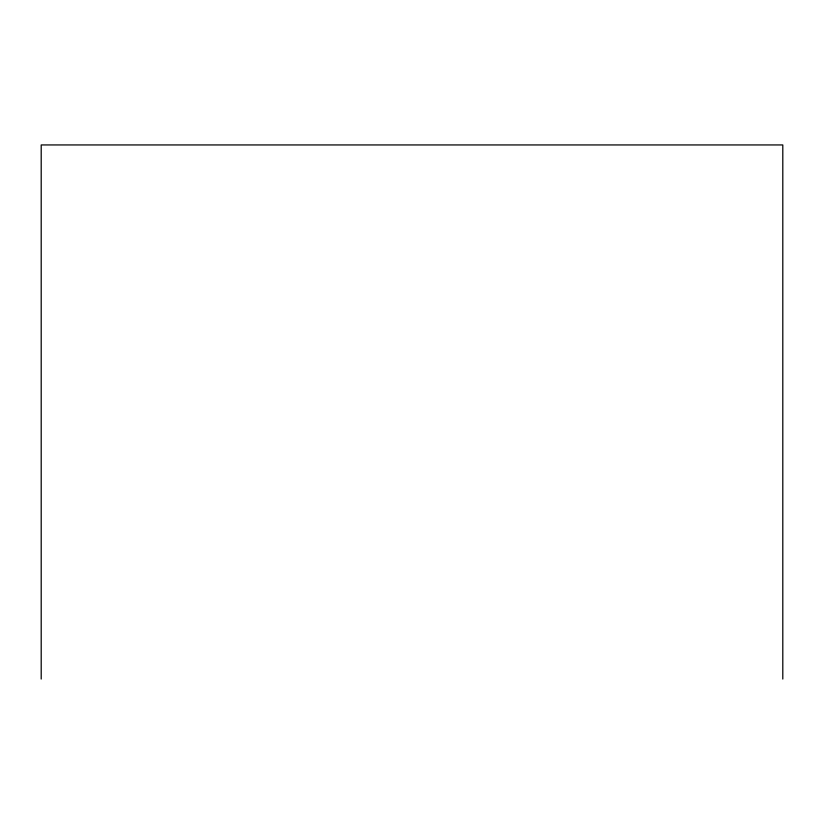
<?xml version="1.0" encoding="UTF-8"?>
<svg xmlns="http://www.w3.org/2000/svg" width="824" height="824" viewBox="0 0 824 824"><rect width="100%" height="100%" fill="white"/><g stroke="black" fill="none" stroke-linecap="round" stroke-linejoin="round"><path stroke-width="1.24" d="M782.8 679.058L782.8 144.942L41.2 144.942L41.2 679.058"/></g></svg>
